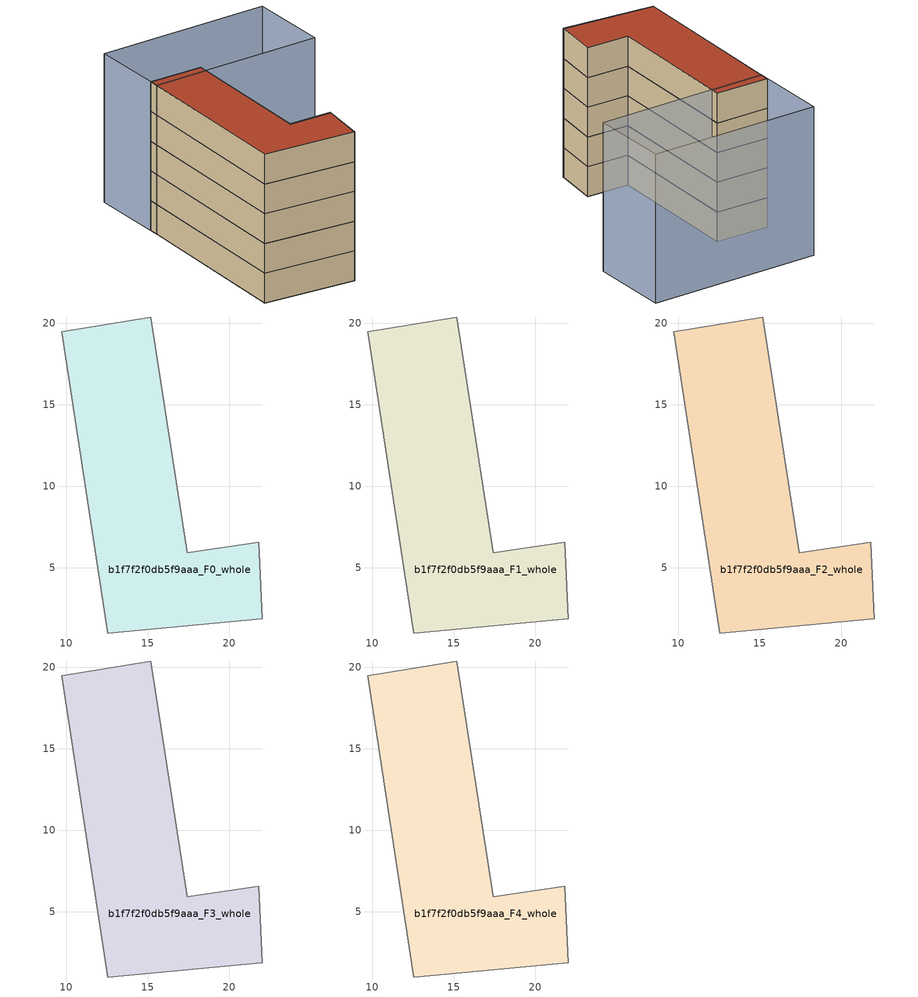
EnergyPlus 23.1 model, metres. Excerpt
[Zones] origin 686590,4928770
b1f7f2f0db5f9aaa_F0_whole
 floor ground (EU_floor_Construction): 22.02,1.86 21.79,6.57 17.43,5.91 15.17,20.38 9.72,19.49 12.55,1 z0
 wall adiabatic (EU_wall_Construction): 15.17,20.38 17.43,5.91 21.79,6.57 22.02,1.86 12.55,1 9.72,19.49 15.17,20.38 z0:3
b1f7f2f0db5f9aaa_F1_whole
 floor to b1f7f2f0db5f9aaa_F0_whole (EU_floor_Construction): 22.02,1.86 21.79,6.57 17.43,5.91 15.17,20.38 9.72,19.49 12.55,1 z3
 wall adiabatic (EU_wall_Construction): 15.17,20.38 17.43,5.91 21.79,6.57 22.02,1.86 12.55,1 9.72,19.49 15.17,20.38 z3:6
b1f7f2f0db5f9aaa_F2_whole
 floor to b1f7f2f0db5f9aaa_F1_whole (EU_floor_Construction): 22.02,1.86 21.79,6.57 17.43,5.91 15.17,20.38 9.72,19.49 12.55,1 z6
 wall adiabatic (EU_wall_Construction): 15.17,20.38 17.43,5.91 21.79,6.57 22.02,1.86 12.55,1 9.72,19.49 15.17,20.38 z6:9
b1f7f2f0db5f9aaa_F3_whole
 floor to b1f7f2f0db5f9aaa_F2_whole (EU_floor_Construction): 22.02,1.86 21.79,6.57 17.43,5.91 15.17,20.38 9.72,19.49 12.55,1 z9
 wall adiabatic (EU_wall_Construction): 15.17,20.38 17.43,5.91 21.79,6.57 22.02,1.86 12.55,1 9.72,19.49 15.17,20.38 z9:12
b1f7f2f0db5f9aaa_F4_whole
 floor to b1f7f2f0db5f9aaa_F3_whole (EU_floor_Construction): 22.02,1.86 21.79,6.57 17.43,5.91 15.17,20.38 9.72,19.49 12.55,1 z12
 wall adiabatic (EU_wall_Construction): 15.17,20.38 17.43,5.91 21.79,6.57 22.02,1.86 12.55,1 9.72,19.49 15.17,20.38 z12:15
 roof outside (EU_roof_Construction): 15.17,20.38 17.43,5.91 21.79,6.57 22.02,1.86 12.55,1 9.72,19.49 z15
shading: 27.29,21.67 9.9,18.53 / 9.9,18.53 8.42,26.67 / 8.42,26.67 25.81,29.82 / 25.81,29.82 27.29,21.67 z0:15
[Building]
EU S2 Campaign: North Axis=0; Terrain=City; Solar Distribution=FullExterior
[Site:Location]
Bologna: Latitude=44.5; Longitude=11.25; Time Zone=1; Elevation=37
[SizingPeriod:WeatherFileDays]
AnnualSizingPeriod: Begin Month=1; Begin Day of Month=1; End Month=12; End Day of Month=31; Day of Week for Start Day=Monday; Use Weather File Daylight Saving Period=No; Use Weather File Rain and Snow Indicators=No
[MATERIAL]
EU_InternalMass_Material: Roughness=MediumRough; Thickness=0.1; Conductivity=1; Density=1800; Specific Heat=900; Thermal Absorptance=0.9; Solar Absorptance=0.7; Visible Absorptance=0.7
[MATERIAL:NOMASS] Roughness=MediumRough; Thermal Absorptance=0.9; Solar Absorptance=0.7; Visible Absorptance=0.7
Name | Thermal Resistance
EU_wall_NoMass | 0.905828
EU_roof_NoMass | 0.37593
EU_floor_NoMass | 0.67114
[CONSTRUCTION]
EU_wall_Construction: EU_wall_NoMass
EU_roof_Construction: EU_roof_NoMass
EU_floor_Construction: EU_floor_NoMass
EU_InternalMass_Construction: EU_InternalMass_Material
[ZONE] Type=1; Multiplier=1; Ceiling Height=autocalculate; Volume=371.886; Floor Area=autocalculate; Part of Total Floor Area=Yes
b1f7f2f0db5f9aaa_F0_whole; b1f7f2f0db5f9aaa_F1_whole; b1f7f2f0db5f9aaa_F2_whole; b1f7f2f0db5f9aaa_F3_whole; b1f7f2f0db5f9aaa_F4_whole
[INTERNALMASS] Construction=EU_InternalMass_Construction; Surface Area=123.962
Name | Zone or ZoneList
b1f7f2f0db5f9aaa_F0_whole_EU_InternalMass | b1f7f2f0db5f9aaa_F0_whole
b1f7f2f0db5f9aaa_F1_whole_EU_InternalMass | b1f7f2f0db5f9aaa_F1_whole
b1f7f2f0db5f9aaa_F2_whole_EU_InternalMass | b1f7f2f0db5f9aaa_F2_whole
b1f7f2f0db5f9aaa_F3_whole_EU_InternalMass | b1f7f2f0db5f9aaa_F3_whole
b1f7f2f0db5f9aaa_F4_whole_EU_InternalMass | b1f7f2f0db5f9aaa_F4_whole
[OTHEREQUIPMENT] Fuel Type=Electricity; Design Level Calculation Method=Watts/Area; Power per Zone Floor Area=1; Fraction Latent=0; Fraction Radiant=0; Fraction Lost=0; Carbon Dioxide Generation Rate=0; EndUse Subcategory=EU_Step8_InternalGains
Name | Zone or ZoneList or Space or SpaceList | Schedule
EU_Step8_InternalGain_b1f7f2f0db5f9aaa_F0_whole_f000 | b1f7f2f0db5f9aaa_F0_whole | EU_Step8_GainSchedule_b1f7f2f0db5f9aaa_F0_whole_f000
EU_Step8_InternalGain_b1f7f2f0db5f9aaa_F1_whole_f000 | b1f7f2f0db5f9aaa_F1_whole | EU_Step8_GainSchedule_b1f7f2f0db5f9aaa_F1_whole_f000
EU_Step8_InternalGain_b1f7f2f0db5f9aaa_F2_whole_f000 | b1f7f2f0db5f9aaa_F2_whole | EU_Step8_GainSchedule_b1f7f2f0db5f9aaa_F2_whole_f000
EU_Step8_InternalGain_b1f7f2f0db5f9aaa_F3_whole_f000 | b1f7f2f0db5f9aaa_F3_whole | EU_Step8_GainSchedule_b1f7f2f0db5f9aaa_F3_whole_f000
EU_Step8_InternalGain_b1f7f2f0db5f9aaa_F4_whole_f000 | b1f7f2f0db5f9aaa_F4_whole | EU_Step8_GainSchedule_b1f7f2f0db5f9aaa_F4_whole_f000
[ZONEVENTILATION:DESIGNFLOWRATE] Schedule=EU_AlwaysOn; Design Flow Rate Calculation Method=AirChanges/Hour; Air Changes per Hour=0.73129; Ventilation Type=Natural; Fan Pressure Rise=0; Fan Total Efficiency=1; Constant Term Coefficient=1; Temperature Term Coefficient=0; Velocity Term Coefficient=0; Velocity Squared Term Coefficient=0; Minimum Indoor Temperature=-100; Maximum Indoor Temperature=100; Delta Temperature=-100; Minimum Outdoor Temperature=-100; Maximum Outdoor Temperature=100; Maximum Wind Speed=40
Name | Zone or ZoneList or Space or SpaceList
EU_ConstantAir_b1f7f2f0db5f9aaa_F0_whole | b1f7f2f0db5f9aaa_F0_whole
EU_ConstantAir_b1f7f2f0db5f9aaa_F1_whole | b1f7f2f0db5f9aaa_F1_whole
EU_ConstantAir_b1f7f2f0db5f9aaa_F2_whole | b1f7f2f0db5f9aaa_F2_whole
EU_ConstantAir_b1f7f2f0db5f9aaa_F3_whole | b1f7f2f0db5f9aaa_F3_whole
EU_ConstantAir_b1f7f2f0db5f9aaa_F4_whole | b1f7f2f0db5f9aaa_F4_whole
[HVACTEMPLATE:THERMOSTAT] Constant Heating Setpoint=20; Constant Cooling Setpoint=50
EU_HeatOnly_b1f7f2f0db5f9aaa_F0_whole; EU_HeatOnly_b1f7f2f0db5f9aaa_F1_whole; EU_HeatOnly_b1f7f2f0db5f9aaa_F2_whole; EU_HeatOnly_b1f7f2f0db5f9aaa_F3_whole; EU_HeatOnly_b1f7f2f0db5f9aaa_F4_whole
[HVACTEMPLATE:ZONE:IDEALLOADSAIRSYSTEM] System Availability Schedule=EU_AlwaysOn; Maximum Heating Supply Air Temperature=50; Minimum Cooling Supply Air Temperature=13; Maximum Heating Supply Air Humidity Ratio=0.0156; Minimum Cooling Supply Air Humidity Ratio=0.0077; Heating Limit=NoLimit; Cooling Limit=NoLimit; Heating Availability Schedule=EU_AlwaysOn; Cooling Availability Schedule=EU_CoolingOff; Dehumidification Control Type=ConstantSensibleHeatRatio; Cooling Sensible Heat Ratio=0.7; Dehumidification Setpoint=60; Humidification Control Type=None; Humidification Setpoint=30; Outdoor Air Method=None; Outdoor Air Flow Rate per Person=0.00944; Outdoor Air Flow Rate per Zone Floor Area=0; Outdoor Air Flow Rate per Zone=0; Demand Controlled Ventilation Type=None; Outdoor Air Economizer Type=NoEconomizer; Heat Recovery Type=None; Sensible Heat Recovery Effectiveness=0.7; Latent Heat Recovery Effectiveness=0.65
Name | Template Thermostat
b1f7f2f0db5f9aaa_F0_whole | EU_HeatOnly_b1f7f2f0db5f9aaa_F0_whole
b1f7f2f0db5f9aaa_F1_whole | EU_HeatOnly_b1f7f2f0db5f9aaa_F1_whole
b1f7f2f0db5f9aaa_F2_whole | EU_HeatOnly_b1f7f2f0db5f9aaa_F2_whole
b1f7f2f0db5f9aaa_F3_whole | EU_HeatOnly_b1f7f2f0db5f9aaa_F3_whole
b1f7f2f0db5f9aaa_F4_whole | EU_HeatOnly_b1f7f2f0db5f9aaa_F4_whole
[SIZING:ZONE] Zone Cooling Design Supply Air Temperature Input Method=SupplyAirTemperature; Zone Cooling Design Supply Air Temperature=13; Zone Heating Design Supply Air Temperature Input Method=SupplyAirTemperature; Zone Heating Design Supply Air Temperature=50; Zone Cooling Design Supply Air Humidity Ratio=0.008; Zone Heating Design Supply Air Humidity Ratio=0.008; Cooling Design Air Flow Method=DesignDay; Cooling Design Air Flow Rate=0; Cooling Minimum Air Flow per Zone Floor Area=0.000762; Cooling Minimum Air Flow=0; Cooling Minimum Air Flow Fraction=0.2; Heating Design Air Flow Method=DesignDay; Heating Design Air Flow Rate=0; Heating Maximum Air Flow per Zone Floor Area=0.002032; Heating Maximum Air Flow=0.141576; Heating Maximum Air Flow Fraction=0.3; Account for Dedicated Outdoor Air System=No; Dedicated Outdoor Air System Control Strategy=NeutralSupplyAir; Dedicated Outdoor Air Low Setpoint Temperature for Design=autosize; Dedicated Outdoor Air High Setpoint Temperature for Design=autosize; Zone Load Sizing Method=Sensible Load Only No Latent Load; Zone Latent Cooling Design Supply Air Humidity Ratio Input Method=HumidityRatioDifference; Zone Cooling Design Supply Air Humidity Ratio Difference=0.005; Zone Latent Heating Design Supply Air Humidity Ratio Input Method=HumidityRatioDifference; Zone Humidification Design Supply Air Humidity Ratio Difference=0.005
b1f7f2f0db5f9aaa_F0_whole; b1f7f2f0db5f9aaa_F1_whole; b1f7f2f0db5f9aaa_F2_whole; b1f7f2f0db5f9aaa_F3_whole; b1f7f2f0db5f9aaa_F4_whole
[SCHEDULE:CONSTANT]
Name | Hourly Value
EU_AlwaysOn | 1
EU_CoolingOff | 0
[SCHEDULE:FILE] Column Number=1; Rows to Skip at Top=0; Number of Hours of Data=8760; Column Separator=Comma; Interpolate to Timestep=No; Minutes per Item=60; Adjust Schedule for Daylight Savings=Yes
Name | File
EU_Step8_GainSchedule_b1f7f2f0db5f9aaa_F0_whole_f000 | ../../schedules/b1f7f2f0db5f9aaa/b1f7f2f0db5f9aaa_F0_whole_f000_gain.csv
EU_Step8_GainSchedule_b1f7f2f0db5f9aaa_F1_whole_f000 | ../../schedules/b1f7f2f0db5f9aaa/b1f7f2f0db5f9aaa_F1_whole_f000_gain.csv
EU_Step8_GainSchedule_b1f7f2f0db5f9aaa_F2_whole_f000 | ../../schedules/b1f7f2f0db5f9aaa/b1f7f2f0db5f9aaa_F2_whole_f000_gain.csv
EU_Step8_GainSchedule_b1f7f2f0db5f9aaa_F3_whole_f000 | ../../schedules/b1f7f2f0db5f9aaa/b1f7f2f0db5f9aaa_F3_whole_f000_gain.csv
EU_Step8_GainSchedule_b1f7f2f0db5f9aaa_F4_whole_f000 | ../../schedules/b1f7f2f0db5f9aaa/b1f7f2f0db5f9aaa_F4_whole_f000_gain.csv
